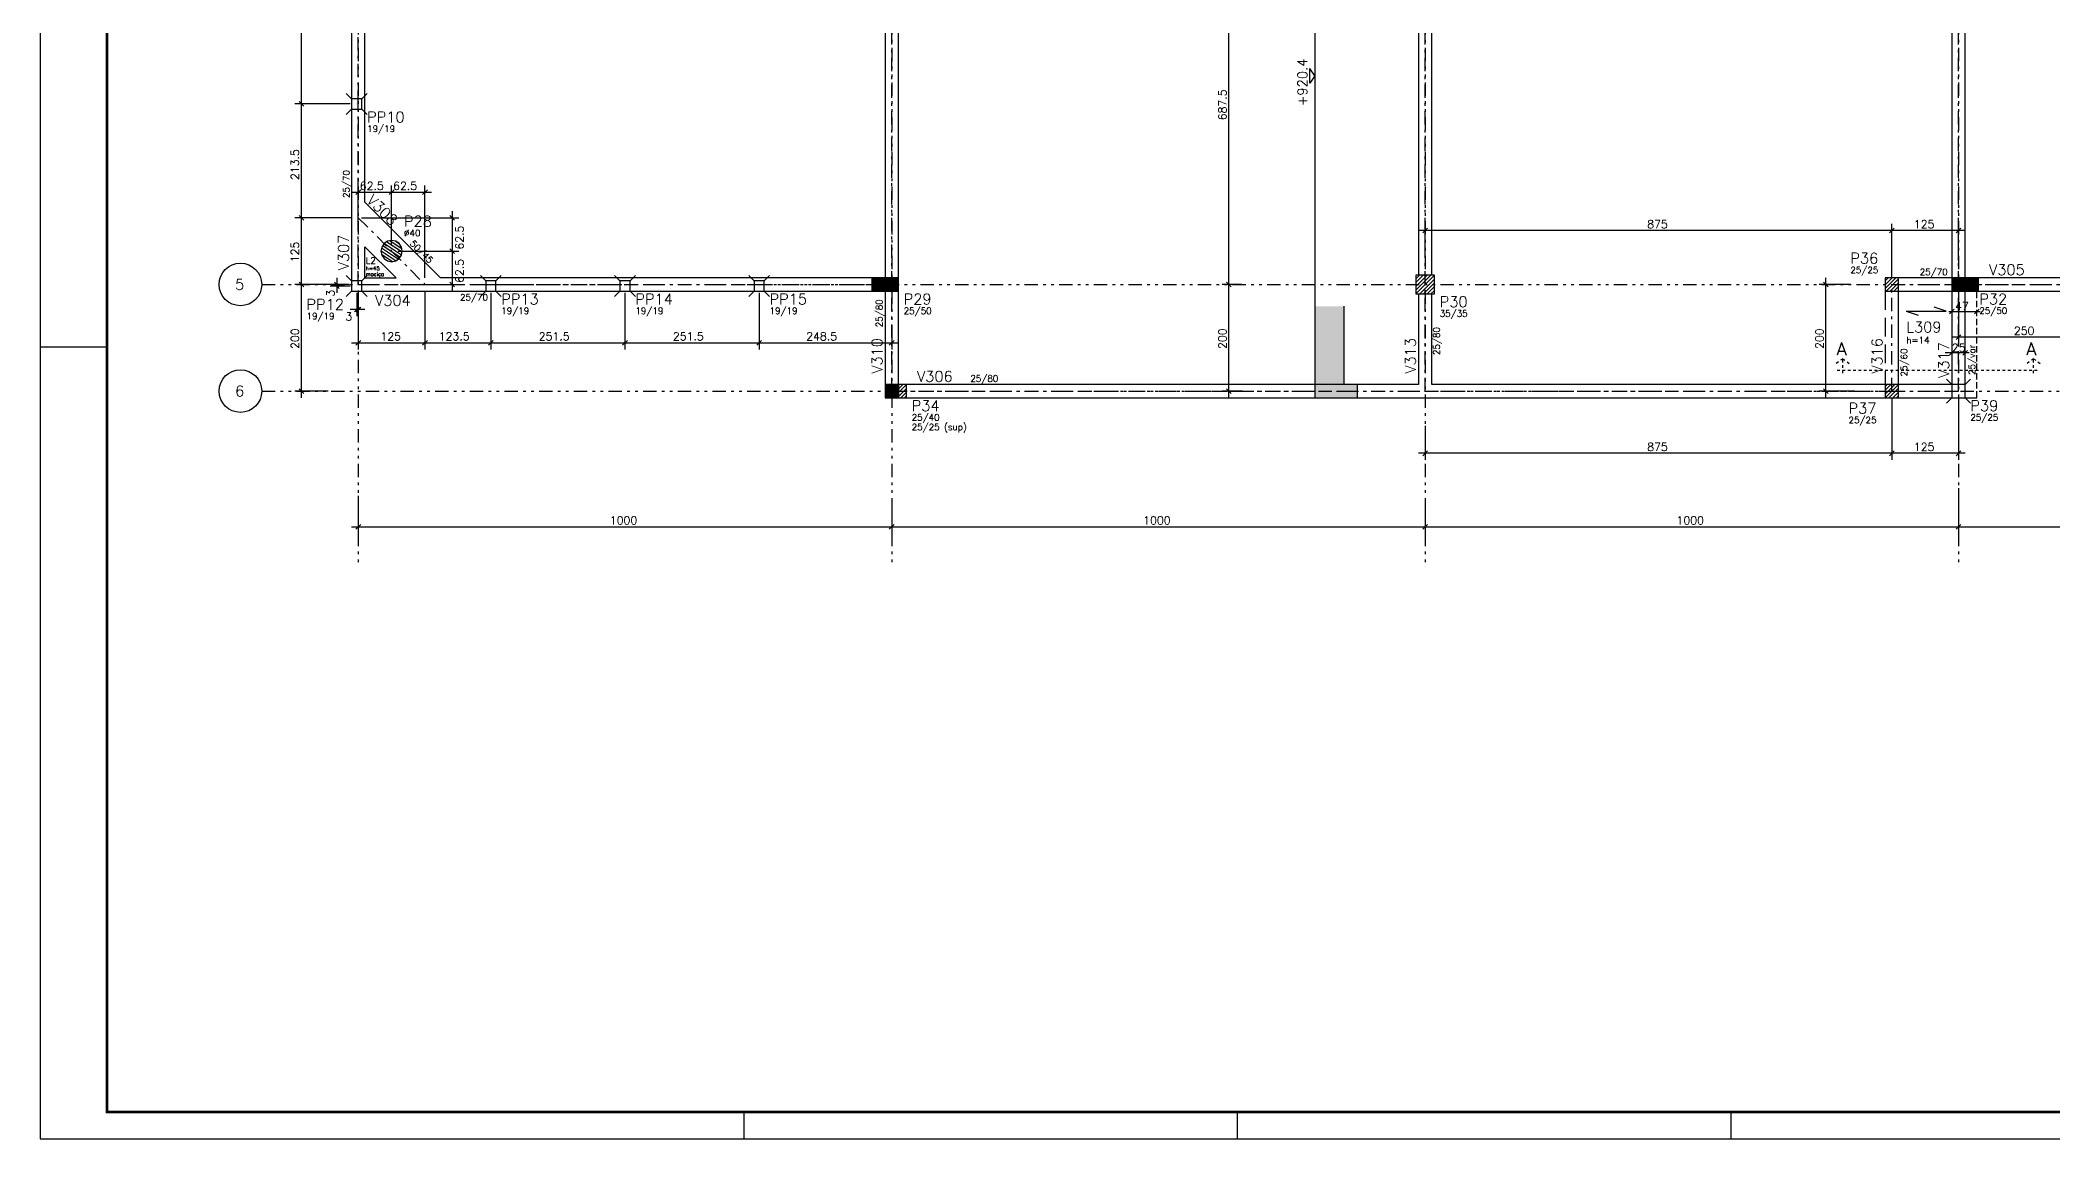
# Model space of a CAD drawing. Extents: x 125 to 244, y 1 to 85.
# Drawn here: x 125.2 to 200.6, y 1.4 to 42.6 of the extents above; entities that cross this region are included whole.
import ezdxf

# ---------------------------------------------------------------- set-up
doc = ezdxf.new("R2010")
doc.units = 0
doc.header["$MEASUREMENT"] = 0
for name, pattern in [('ESTILO_TQS_0001', [1, 0.7, -0.3]), ('ESTILO_TQS_0003', [0.91, 0.5, -0.2, 0.01, -0.2]), ('ESTILO_TQS_0004', [1.12, 0.5, -0.2, 0.01, -0.2, 0.01, -0.2]), ('ESTILO_TQS_0005', [0.4, 0.3, -0.1])]:
    doc.linetypes.add(name, pattern=pattern)
doc.layers.get('0').update_dxf_attribs({"linetype": 'CONTINUOUS'})
for name, color, linetype in [('1', 1, 'CONTINUOUS'), ('2', 2, 'CONTINUOUS'), ('3', 3, 'CONTINUOUS'), ('4', 4, 'CONTINUOUS'), ('6', 6, 'CONTINUOUS'), ('7', 7, 'CONTINUOUS'), ('9', 9, 'CONTINUOUS'), ('ARQ-FOLHA', 7, 'CONTINUOUS')]:
    doc.layers.add(name, color=color, linetype=linetype)
doc.styles.get("Standard").update_dxf_attribs({"font": 'ROMANS.SHX'})

# ---------------------------------------------------------------- blocks, each defined once
blk = doc.blocks.new('fla0')
at = {"layer": 'ARQ-FOLHA'}
for p, q in [((4982.29, 1431.998), (4982.29, 1347.898)), ((4982.29, 1377.598), (4984.79, 1377.598)), ((5008.69, 1347.898), (5008.69, 1348.898)), ((5027.19, 1347.898), (5027.19, 1348.898)), ((5045.69, 1347.898), (5045.69, 1348.898))]:
    blk.add_line(p, q, dxfattribs=at)
at = {"layer": 'ARQ-FOLHA', "const_width": 0.1}
blk.add_lwpolyline([(5100.19, 1430.998), (4984.79, 1430.998), (4984.79, 1348.898), (5100.19, 1348.898), (5100.19, 1430.998)], dxfattribs=at)
at = {"layer": 'ARQ-FOLHA'}
blk.add_lwpolyline([(4982.29, 1347.898), (5101.19, 1347.898)], dxfattribs=at)

msp = doc.modelspace()

# ---------------------------------------------------------------- hatches: boundary and pattern name
at = {"layer": '1', "linetype": 'Continuous'}
h = msp.add_hatch(color=256, dxfattribs=at)
h.dxf.hatch_style = 1
h.paths.add_polyline_path([(156.83591, 33.66673), (156.33591, 33.66673), (156.33591, 33.41673), (156.83591, 33.41673)])
h.paths.add_polyline_path([(156.83591, 33.41673), (156.33591, 33.41673), (156.33591, 33.16673), (156.83591, 33.16673)])
h = msp.add_hatch(color=256, dxfattribs=at)
h.dxf.hatch_style = 1
h.paths.add_polyline_path([(197.83591, 33.66673), (197.33591, 33.66673), (197.33591, 33.41673), (197.83591, 33.41673)])
h.paths.add_polyline_path([(197.83591, 33.41673), (197.33591, 33.41673), (197.33591, 33.16673), (197.83591, 33.16673)])

# ---------------------------------------------------------------- linework, layer by layer
for p, q in [((134.95135, 39.93673), (134.95135, 47.41673)), ((169.72986, 33.16673), (169.72986, 47.41673)), ((136.77591, 40.18673), (134.70135, 40.18673)), ((136.77591, 40.18673), (134.70135, 40.18673)), ((135.03974, 40.09834), (134.86297, 40.27512)), ((135.03974, 40.09834), (134.86297, 40.27512)), ((134.95135, 35.66673), (134.95135, 40.43673)), ((136.83591, 40.37673), (136.63591, 40.57673)), ((136.83591, 39.99673), (136.63591, 39.79673)), ((137.21591, 40.37673), (137.41591, 40.57673)), ((137.21591, 39.99673), (137.41591, 39.79673)), ((137.08591, 36.16673), (137.08591, 37.12467)), ((138.33591, 34.91673), (138.33591, 37.12467)), ((138.33591, 34.91673), (138.33591, 37.12467)), ((139.58591, 33.66673), (139.58591, 37.12467)), ((136.83591, 36.87467), (138.58591, 36.87467)), ((136.99752, 36.78629), (137.1743, 36.96306)), ((138.08591, 36.87467), (139.83591, 36.87467)), ((138.24752, 36.78629), (138.4243, 36.96306)), ((138.24752, 36.78629), (138.4243, 36.96306)), ((139.49752, 36.78629), (139.6743, 36.96306)), ((136.83591, 35.91673), (134.70135, 35.91673)), ((136.14775, 35.91673), (134.70135, 35.91673)), ((135.03974, 35.82834), (134.86297, 36.00512)), ((135.03974, 35.82834), (134.86297, 36.00512)), ((134.95135, 33.16673), (134.95135, 36.16673)), ((137.20911, 35.91673), (140.85397, 35.91673)), ((140.51558, 36.00512), (140.69235, 35.82834)), ((140.60397, 36.16673), (140.60397, 34.41673)), ((177.1743, 35.52394), (176.99752, 35.34717)), ((177.08591, 34.90102), (177.08591, 35.68556)), ((194.6743, 35.52394), (194.49752, 35.34717)), ((194.6743, 35.52394), (194.49752, 35.34717)), ((194.58591, 33.66673), (194.58591, 35.68556)), ((194.58591, 33.66673), (194.58591, 35.68556)), ((197.1743, 35.52394), (196.99752, 35.34717)), ((197.08591, 34.31694), (197.08591, 35.68556)), ((137.95982, 34.78693), (138.59088, 34.36526)), ((138.00471, 34.8772), (138.65711, 34.44128)), ((138.06473, 34.95737), (138.7082, 34.52741)), ((138.15473, 35.0175), (138.72932, 34.63357)), ((138.27822, 35.05526), (138.71694, 34.76211)), ((138.48559, 35.03696), (138.62068, 34.9467)), ((140.51558, 34.75512), (140.69235, 34.57834)), ((140.51558, 34.75512), (140.69235, 34.57834)), ((140.60397, 34.91673), (140.60397, 33.16673)), ((194.83591, 35.43556), (176.83591, 35.43556)), ((197.33591, 35.43556), (194.33591, 35.43556)), ((137.9387, 34.68077), (138.50088, 34.30513)), ((137.95986, 34.54636), (138.36862, 34.27324)), ((138.58591, 34.66673), (140.85397, 34.66673)), ((138.58591, 34.66673), (140.85397, 34.66673)), ((135.57723, 33.41673), (134.70135, 33.41673)), ((136.34296, 33.41673), (134.70135, 33.41673)), ((135.03974, 33.32834), (134.86297, 33.50512)), ((135.03974, 33.32834), (134.86297, 33.50512)), ((134.95135, 29.16673), (134.95135, 33.66673)), ((136.74803, 33.41673), (136.03217, 33.41673)), ((136.77591, 33.35673), (136.03217, 33.35673)), ((136.19378, 33.50512), (136.37056, 33.32834)), ((136.19378, 33.44512), (136.37056, 33.26834)), ((136.28217, 33.66673), (136.28217, 33.10673)), ((136.83591, 33.54673), (136.63591, 33.74673)), ((137.21591, 33.54673), (137.41591, 33.74673)), ((140.0496, 33.41673), (140.85397, 33.41673)), ((140.51558, 33.50512), (140.69235, 33.32834)), ((141.86591, 33.54673), (141.66591, 33.74673)), ((142.24591, 33.54673), (142.44591, 33.74673)), ((146.89591, 33.54673), (146.69591, 33.74673)), ((147.27591, 33.54673), (147.47591, 33.74673)), ((151.92591, 33.54673), (151.72591, 33.74673)), ((152.30591, 33.54673), (152.50591, 33.74673)), ((170.21879, 33.41673), (169.47986, 33.41673)), ((170.21879, 33.41673), (169.47986, 33.41673)), ((169.81825, 33.32834), (169.64147, 33.50512)), ((169.81825, 33.32834), (169.64147, 33.50512)), ((169.72986, 29.16673), (169.72986, 33.66673)), ((176.73591, 33.20075), (177.3019, 33.76673)), ((176.73591, 33.34217), (177.16047, 33.76673)), ((176.73591, 33.48359), (177.01905, 33.76673)), ((176.73591, 33.62501), (176.87763, 33.76673)), ((176.74332, 33.06673), (177.43591, 33.75933)), ((176.88474, 33.06673), (177.43591, 33.61791)), ((177.02616, 33.06673), (177.43591, 33.47649)), ((177.16758, 33.06673), (177.43591, 33.33506)), ((193.03768, 33.41673), (191.86795, 33.41673)), ((192.20634, 33.32834), (192.02957, 33.50512)), ((192.11795, 29.16673), (192.11795, 33.66673)), ((194.33591, 33.2645), (194.73814, 33.66673)), ((194.33591, 33.40592), (194.59672, 33.66673)), ((194.33591, 33.54734), (194.4553, 33.66673)), ((194.37957, 33.16673), (194.83591, 33.62308)), ((194.52099, 33.16673), (194.83591, 33.48166)), ((194.66241, 33.16673), (194.83591, 33.34024)), ((136.83591, 33.16673), (136.63591, 32.96673)), ((137.33591, 32.48098), (136.77591, 32.48098)), ((137.1143, 32.56937), (136.93752, 32.39259)), ((137.1743, 32.56937), (136.99752, 32.39259)), ((137.02591, 33.10673), (137.02591, 32.23098)), ((137.08591, 33.16673), (137.08591, 32.23098)), ((137.08591, 33.16673), (137.08591, 30.97942)), ((137.21591, 33.16673), (137.41591, 32.96673)), ((139.58591, 33.16673), (139.58591, 30.97942)), ((139.58591, 33.16673), (139.58591, 30.97942)), ((141.86591, 33.16673), (141.66591, 32.96673)), ((142.05591, 33.10673), (142.05591, 30.97942)), ((142.05591, 33.10673), (142.05591, 30.97942)), ((142.24591, 33.16673), (142.44591, 32.96673)), ((146.89591, 33.16673), (146.69591, 32.96673)), ((147.08591, 33.10673), (147.08591, 30.97942)), ((147.08591, 33.10673), (147.08591, 30.97942)), ((147.27591, 33.16673), (147.47591, 32.96673)), ((151.92591, 33.16673), (151.72591, 32.96673)), ((152.11591, 33.10673), (152.11591, 30.97942)), ((152.11591, 33.10673), (152.11591, 30.97942)), ((152.30591, 33.16673), (152.50591, 32.96673)), ((177.309, 33.06673), (177.43591, 33.19364)), ((194.80383, 33.16673), (194.83591, 33.19882)), ((196.9243, 32.48574), (196.74753, 32.30897)), ((197.8643, 32.48574), (197.68753, 32.30897)), ((196.73089, 32.39735), (197.89626, 32.39735)), ((197.08591, 32.41445), (197.08591, 31.18665)), ((136.83591, 31.22942), (139.83591, 31.22942)), ((136.99752, 31.14103), (137.1743, 31.31781)), ((139.33591, 31.22942), (142.30591, 31.22942)), ((139.49752, 31.14103), (139.6743, 31.31781)), ((139.49752, 31.14103), (139.6743, 31.31781)), ((141.80591, 31.22942), (147.33591, 31.22942)), ((141.96752, 31.14103), (142.1443, 31.31781)), ((141.96752, 31.14103), (142.1443, 31.31781)), ((146.83591, 31.22942), (152.36591, 31.22942)), ((146.99752, 31.14103), (147.1743, 31.31781)), ((146.99752, 31.14103), (147.1743, 31.31781)), ((151.86591, 31.22942), (157.33591, 31.22942)), ((152.02752, 31.14103), (152.2043, 31.31781)), ((152.02752, 31.14103), (152.2043, 31.31781)), ((156.99752, 31.14103), (157.1743, 31.31781)), ((157.08591, 31.65031), (157.08591, 30.97942)), ((202.33591, 31.43665), (196.83591, 31.43665)), ((197.1743, 31.52504), (196.99752, 31.34826)), ((197.49036, 30.84619), (196.58591, 30.84619)), ((196.9243, 30.93458), (196.74753, 30.7578)), ((197.4243, 30.93458), (197.24752, 30.7578)), ((135.03974, 29.32834), (134.86297, 29.50512)), ((157.33591, 29.49852), (157.50413, 29.66673)), ((157.33591, 29.63994), (157.3627, 29.66673)), ((157.33591, 29.3571), (157.63591, 29.6571)), ((157.33591, 29.21568), (157.63591, 29.51568)), ((169.81825, 29.32834), (169.64147, 29.50512)), ((192.20634, 29.32834), (192.02957, 29.50512)), ((194.33591, 29.3047), (194.69794, 29.66673)), ((194.33591, 29.44613), (194.55652, 29.66673)), ((194.33591, 29.58755), (194.4151, 29.66673)), ((194.33936, 29.16673), (194.83591, 29.66328)), ((194.48079, 29.16673), (194.83591, 29.52186)), ((196.83591, 29.66673), (196.63591, 29.86673)), ((197.33591, 29.66673), (197.53591, 29.86673)), ((135.95308, 29.41673), (134.70135, 29.41673)), ((157.42839, 29.16673), (157.63591, 29.37426)), ((157.56981, 29.16673), (157.63591, 29.23284)), ((170.24667, 29.41673), (169.47986, 29.41673)), ((193.19109, 29.41673), (191.86795, 29.41673)), ((194.58591, 29.16673), (194.58591, 26.83116)), ((194.58591, 29.16673), (194.58591, 26.83116)), ((194.62221, 29.16673), (194.83591, 29.38044)), ((194.76363, 29.16673), (194.83591, 29.23902)), ((196.83591, 29.16673), (196.63591, 28.96673)), ((197.08591, 29.16673), (197.08591, 26.83116)), ((197.33591, 29.16673), (197.53591, 28.96673)), ((177.08591, 28.10841), (177.08591, 26.83116)), ((177.1743, 27.16955), (176.99752, 26.99277)), ((194.6743, 27.16955), (194.49752, 26.99277)), ((194.6743, 27.16955), (194.49752, 26.99277)), ((197.1743, 27.16955), (196.99752, 26.99277)), ((194.83591, 27.08116), (176.83591, 27.08116)), ((197.33591, 27.08116), (194.33591, 27.08116)), ((197.08591, 25.77416), (197.08591, 24.07441)), ((197.08591, 25.77416), (197.08591, 24.07441)), ((137.08591, 25.48949), (137.08591, 24.07441)), ((157.08591, 25.37156), (157.08591, 24.07441)), ((157.08591, 25.37156), (157.08591, 24.07441)), ((177.08591, 24.99108), (177.08591, 24.07441)), ((177.08591, 24.99108), (177.08591, 24.07441)), ((136.83591, 24.32441), (157.33591, 24.32441)), ((136.99752, 24.23603), (137.1743, 24.4128)), ((156.83591, 24.32441), (177.33591, 24.32441)), ((156.99752, 24.23603), (157.1743, 24.4128)), ((156.99752, 24.23603), (157.1743, 24.4128)), ((176.83591, 24.32441), (197.33591, 24.32441)), ((176.99752, 24.23603), (177.1743, 24.4128)), ((176.99752, 24.23603), (177.1743, 24.4128)), ((196.83591, 24.32441), (217.33591, 24.32441)), ((196.99752, 24.23603), (197.1743, 24.4128)), ((196.99752, 24.23603), (197.1743, 24.4128))]:
    msp.add_line(p, q, dxfattribs=at)
at = {"layer": '1', "color": 4, "linetype": 'ESTILO_TQS_0005', "ltscale": 0.3}
for p, q in [((192.74698, 30.62734), (192.43156, 30.40314)), ((192.53907, 30.20422), (200.03696, 30.20422)), ((192.74698, 30.08706), (192.74698, 30.62734)), ((192.74698, 30.62734), (193.0624, 30.40314)), ((199.90443, 30.62734), (199.589, 30.40314)), ((199.90443, 30.08706), (199.90443, 30.62734)), ((199.90443, 30.62734), (200.21985, 30.40314))]:
    msp.add_line(p, q, dxfattribs=at)
at = {"layer": '1', "linetype": 'Continuous'}
for points in [[(157.33591, 33.16673), (157.33591, 33.66673), (156.83591, 33.66673), (156.83591, 33.16673), (157.33591, 33.16673)], [(197.33591, 33.16673), (197.33591, 33.66673), (196.83591, 33.66673), (196.83591, 33.16673), (197.33591, 33.16673)], [(157.33591, 29.16673), (157.33591, 29.66673), (156.83591, 29.66673), (156.83591, 29.16673), (157.33591, 29.16673)]]:
    msp.add_lwpolyline(points, dxfattribs=at)
for points in [[(157.33591, 33.16673), (157.33591, 33.66673), (156.83591, 33.66673)], [(157.33591, 33.16673), (156.83591, 33.66673), (156.83591, 33.16673)], [(197.33591, 33.16673), (197.33591, 33.66673), (196.83591, 33.66673)], [(197.33591, 33.16673), (196.83591, 33.66673), (196.83591, 33.16673)], [(157.33591, 33.16673), (156.83591, 33.16673), (157.33591, 33.16673)], [(197.33591, 33.16673), (196.83591, 33.16673), (197.33591, 33.16673)], [(157.33591, 29.16673), (157.33591, 29.66673), (156.83591, 29.66673)], [(157.33591, 29.16673), (156.83591, 29.66673), (156.83591, 29.16673)], [(157.33591, 29.16673), (156.83591, 29.16673), (157.33591, 29.16673)]]:
    msp.add_solid(points, dxfattribs=at)
at = {"layer": '2', "linetype": 'ESTILO_TQS_0003'}
for p, q in [((137.08591, 40.18673), (137.08591, 47.01673)), ((157.08591, 33.41673), (157.08591, 47.16673)), ((177.08591, 33.41673), (177.08591, 47.16673)), ((197.08591, 33.41673), (197.08591, 47.16673)), ((137.08591, 35.91673), (137.08591, 40.18673)), ((137.08591, 33.41673), (137.08591, 35.91673)), ((137.08591, 35.91673), (138.33591, 34.66673)), ((138.33591, 34.66673), (139.58591, 33.41673)), ((137.08591, 33.41673), (139.58591, 33.41673)), ((139.58591, 33.41673), (142.05591, 33.41673)), ((142.05591, 33.41673), (147.08591, 33.41673)), ((147.08591, 33.41673), (152.11591, 33.41673)), ((152.11591, 33.41673), (157.08591, 33.41673)), ((157.08591, 29.41673), (157.08591, 33.41673)), ((177.08591, 29.41673), (177.08591, 33.41673)), ((194.58591, 33.41673), (197.08591, 33.41673)), ((194.58591, 29.41673), (194.58591, 33.41673)), ((197.08591, 33.41673), (202.08591, 33.41673)), ((197.08591, 29.41673), (197.08591, 33.41673)), ((157.08591, 29.41673), (177.08591, 29.41673)), ((177.08591, 29.41673), (194.58591, 29.41673)), ((194.58591, 29.41673), (197.08591, 29.41673))]:
    msp.add_line(p, q, dxfattribs=at)
at = {"layer": '2', "linetype": 'Continuous'}
for p, q in [((137.02591, 40.18673), (137.02591, 40.18673)), ((138.33591, 34.66673), (138.33591, 34.66673)), ((137.02591, 33.35673), (137.02591, 33.35673)), ((142.05591, 33.35673), (142.05591, 33.35673)), ((147.08591, 33.35673), (147.08591, 33.35673)), ((152.11591, 33.35673), (152.11591, 33.35673)), ((156.58591, 33.41673), (156.58591, 33.41673)), ((156.83591, 33.41673), (156.83591, 33.41673)), ((157.08591, 33.41673), (157.08591, 33.41673)), ((177.08591, 33.41673), (177.08591, 33.41673)), ((194.58591, 33.41673), (194.58591, 33.41673)), ((197.08591, 33.41673), (197.08591, 33.41673)), ((197.08591, 33.41673), (197.08591, 33.41673)), ((197.33591, 33.41673), (197.33591, 33.41673)), ((197.58591, 33.41673), (197.58591, 33.41673)), ((157.08591, 29.41673), (157.08591, 29.41673)), ((157.23591, 29.41673), (157.23591, 29.41673)), ((157.48591, 29.41673), (157.48591, 29.41673)), ((194.58591, 29.41673), (194.58591, 29.41673)), ((197.08591, 29.41673), (197.08591, 29.41673))]:
    msp.add_line(p, q, dxfattribs=at)
at = {"layer": '3', "linetype": 'Continuous'}
for p, q in [((172.76121, 40.96766), (172.76121, 41.5108)), ((172.94838, 41.23923), (172.76121, 41.5108)), ((172.94838, 41.23923), (172.76121, 40.96766)), ((137.02591, 40.18673), (137.02591, 40.18673)), ((137.02591, 40.18673), (137.02591, 40.18673)), ((136.39775, 35.91673), (136.39775, 35.91673)), ((137.08591, 35.91673), (137.08591, 35.91673)), ((137.08591, 35.91673), (137.08591, 35.91673)), ((138.33591, 34.66673), (138.33591, 34.66673)), ((138.33591, 34.66673), (138.33591, 34.66673)), ((177.08591, 34.65102), (177.08591, 34.65102)), ((197.08591, 34.06694), (197.08591, 34.06694)), ((135.82723, 33.41673), (135.82723, 33.41673)), ((136.59296, 33.41673), (136.59296, 33.41673)), ((136.99803, 33.41673), (136.99803, 33.41673)), ((137.02591, 33.35673), (137.02591, 33.35673)), ((137.02591, 33.35673), (137.02591, 33.35673)), ((137.08591, 33.41673), (137.08591, 33.41673)), ((137.08591, 33.41673), (137.08591, 33.41673)), ((137.33591, 33.66673), (138.50153, 33.66673)), ((139.58591, 33.41673), (139.58591, 33.41673)), ((139.58591, 33.41673), (139.58591, 33.41673)), ((139.58591, 33.41673), (139.58591, 33.41673)), ((142.05591, 33.35673), (142.05591, 33.35673)), ((142.05591, 33.35673), (142.05591, 33.35673)), ((147.08591, 33.35673), (147.08591, 33.35673)), ((147.08591, 33.35673), (147.08591, 33.35673)), ((152.11591, 33.35673), (152.11591, 33.35673)), ((152.11591, 33.35673), (152.11591, 33.35673)), ((170.46879, 33.41673), (170.46879, 33.41673)), ((170.46879, 33.41673), (170.46879, 33.41673)), ((193.28768, 33.41673), (193.28768, 33.41673)), ((194.58591, 33.41673), (194.58591, 33.41673)), ((194.58591, 33.41673), (194.58591, 33.41673)), ((197.08591, 33.41673), (197.08591, 33.41673)), ((197.08591, 33.41673), (197.08591, 33.41673)), ((196.63148, 32.41464), (196.18148, 32.56464)), ((197.08591, 32.66445), (197.08591, 32.66445)), ((157.08591, 31.90031), (157.08591, 31.90031)), ((195.13148, 32.41464), (196.63148, 32.41464)), ((195.13148, 32.41464), (195.58148, 32.26464)), ((136.20308, 29.41673), (136.20308, 29.41673)), ((170.49667, 29.41673), (170.49667, 29.41673)), ((193.44109, 29.41673), (193.44109, 29.41673)), ((194.58591, 29.41673), (194.58591, 29.41673)), ((194.58591, 29.41673), (194.58591, 29.41673)), ((197.08591, 29.41673), (197.08591, 29.41673)), ((197.33591, 29.16673), (197.77591, 29.16673)), ((177.08591, 28.35841), (177.08591, 28.35841)), ((137.08591, 25.73949), (137.08591, 25.73949)), ((197.08591, 26.02416), (197.08591, 26.02416)), ((197.08591, 26.02416), (197.08591, 26.02416)), ((157.08591, 25.62156), (157.08591, 25.62156)), ((157.08591, 25.62156), (157.08591, 25.62156)), ((177.08591, 25.24108), (177.08591, 25.24108)), ((177.08591, 25.24108), (177.08591, 25.24108))]:
    msp.add_line(p, q, dxfattribs=at)
at = {"layer": '3', "linetype": 'ESTILO_TQS_0005', "ltscale": 0.8}
msp.add_line((197.77591, 29.16673), (197.77591, 33.16673), dxfattribs=at)
at = {"layer": '3', "linetype": 'Continuous'}
for points in [[(156.83591, 46.81673), (156.83591, 33.66673)], [(157.33591, 33.66673), (157.33591, 46.81673)], [(176.83591, 46.81673), (176.83591, 33.76673)], [(177.33591, 33.76673), (177.33591, 46.81673)], [(196.83591, 46.81673), (196.83591, 33.66673)], [(197.33591, 33.66673), (197.33591, 46.81673)], [(136.83591, 46.61673), (136.83591, 40.37673)], [(137.33591, 40.18673), (137.33591, 46.61673)], [(136.83591, 39.99673), (136.83591, 35.91673)], [(137.33591, 36.50112), (137.33591, 40.18673)], [(140.1703, 33.66673), (137.33591, 36.50112)], [(136.83591, 35.91673), (136.83591, 33.54673)], [(137.33591, 33.66673), (137.33591, 34.83235)], [(137.33591, 34.83235), (138.50153, 33.66673)], [(142.05591, 33.66673), (140.1703, 33.66673)], [(147.08591, 33.66673), (142.05591, 33.66673)], [(152.11591, 33.66673), (147.08591, 33.66673)], [(156.33591, 33.66673), (152.11591, 33.66673)], [(196.83591, 33.66673), (194.83591, 33.66673)], [(202.08591, 33.66673), (197.83591, 33.66673)], [(137.21591, 33.16673), (139.58591, 33.16673)], [(139.58591, 33.16673), (141.86591, 33.16673)], [(142.24591, 33.16673), (146.89591, 33.16673)], [(147.27591, 33.16673), (151.92591, 33.16673)], [(152.30591, 33.16673), (156.33591, 33.16673)], [(156.83591, 33.16673), (156.83591, 29.66673)], [(157.33591, 29.66673), (157.33591, 33.16673)], [(176.83591, 33.06673), (176.83591, 29.66673)], [(177.33591, 29.66673), (177.33591, 33.06673)], [(194.83591, 33.16673), (196.83591, 33.16673)], [(194.83591, 29.66673), (194.83591, 33.16673)], [(196.83591, 33.16673), (196.83591, 29.66673)], [(197.33591, 29.66673), (197.33591, 33.16673)], [(197.33591, 29.66673), (197.33591, 33.16673)], [(197.83591, 33.16673), (201.89591, 33.16673)], [(176.83591, 29.66673), (157.63591, 29.66673)], [(194.33591, 29.66673), (177.33591, 29.66673)], [(196.83591, 29.66673), (194.83591, 29.66673)], [(157.63591, 29.16673), (177.08591, 29.16673)], [(177.08591, 29.16673), (194.33591, 29.16673)], [(194.83591, 29.16673), (196.83591, 29.16673)]]:
    msp.add_lwpolyline(points, dxfattribs=at)
at = {"layer": '3', "linetype": 'ESTILO_TQS_0001'}
msp.add_lwpolyline([(194.33591, 33.16673), (194.33591, 29.66673)], dxfattribs=at)
at = {"layer": '4', "linetype": 'ESTILO_TQS_0004'}
for p, q in [((137.08591, 77.39305), (137.08591, 22.83334)), ((157.08591, 77.39305), (157.08591, 22.83334)), ((177.08591, 77.39305), (177.08591, 22.83334)), ((197.08591, 77.39305), (197.08591, 22.83334)), ((133.46449, 33.41673), (222.7675, 33.41673)), ((133.46449, 29.41673), (222.7675, 29.41673))]:
    msp.add_line(p, q, dxfattribs=at)
at = {"layer": '4', "linetype": 'Continuous'}
for p, q in [((172.94838, 72.76673), (172.94838, 30.66673)), ((172.94838, 32.59526), (172.94838, 29.16673)), ((174.04838, 29.66673), (174.04838, 32.59526)), ((174.54838, 29.66673), (174.04838, 29.66673)), ((174.54838, 29.16673), (174.54838, 29.66673)), ((172.94838, 29.16673), (174.54838, 29.16673))]:
    msp.add_line(p, q, dxfattribs=at)
for centre in [(132.66449, 33.41673), (132.66449, 29.41673)]:
    msp.add_circle(centre, 0.8, dxfattribs=at)
at = {"layer": '6', "linetype": 'Continuous'}
for points in [[(137.21591, 39.99673), (137.21591, 40.37673), (136.83591, 40.37673), (136.83591, 39.99673), (137.21591, 39.99673)], [(138.73591, 34.66673), (138.70546, 34.81981), (138.61876, 34.94958), (138.48899, 35.03628), (138.33591, 35.06673), (138.18284, 35.03628), (138.05307, 34.94958), (137.96636, 34.81981), (137.93591, 34.66673), (137.96636, 34.51366), (138.05307, 34.38389), (138.18284, 34.29718), (138.33591, 34.26673), (138.48899, 34.29718), (138.61876, 34.38389), (138.70546, 34.51366), (138.73591, 34.66673)], [(137.21591, 33.16673), (137.21591, 33.54673), (136.83591, 33.54673), (136.83591, 33.16673), (137.21591, 33.16673)], [(142.24591, 33.16673), (142.24591, 33.54673), (141.86591, 33.54673), (141.86591, 33.16673), (142.24591, 33.16673)], [(147.27591, 33.16673), (147.27591, 33.54673), (146.89591, 33.54673), (146.89591, 33.16673), (147.27591, 33.16673)], [(152.30591, 33.16673), (152.30591, 33.54673), (151.92591, 33.54673), (151.92591, 33.16673), (152.30591, 33.16673)], [(156.83591, 33.66673), (156.33591, 33.66673), (156.33591, 33.16673), (156.83591, 33.16673), (156.83591, 33.66673)], [(176.73591, 33.06673), (177.43591, 33.06673), (177.43591, 33.76673), (176.73591, 33.76673), (176.73591, 33.06673)], [(194.33591, 33.16673), (194.83591, 33.16673), (194.83591, 33.66673), (194.33591, 33.66673), (194.33591, 33.16673)], [(196.83591, 33.16673), (197.33591, 33.16673), (197.33591, 33.66673), (196.83591, 33.66673), (196.83591, 33.16673)], [(197.83591, 33.66673), (197.33591, 33.66673), (197.33591, 33.16673), (197.83591, 33.16673), (197.83591, 33.66673)], [(157.63591, 29.66673), (157.33591, 29.66673), (157.33591, 29.16673), (157.63591, 29.16673), (157.63591, 29.66673)], [(194.33591, 29.16673), (194.83591, 29.16673), (194.83591, 29.66673), (194.33591, 29.66673), (194.33591, 29.16673)], [(196.83591, 29.16673), (197.33591, 29.16673), (197.33591, 29.66673), (196.83591, 29.66673), (196.83591, 29.16673)]]:
    msp.add_lwpolyline(points, dxfattribs=at)
at = {"layer": '9', "linetype": 'Continuous'}
for points in [[(172.94838, 29.16673), (174.04838, 29.66673), (174.04838, 32.59526)], [(172.94838, 29.16673), (174.04838, 32.59526), (172.94838, 32.59526)], [(172.94838, 29.16673), (172.94838, 32.59526), (172.94838, 29.16673)], [(172.94838, 29.16673), (174.54838, 29.16673), (174.54838, 29.66673)], [(172.94838, 29.16673), (174.54838, 29.66673), (174.04838, 29.66673)]]:
    msp.add_solid(points, dxfattribs=at)

# ---------------------------------------------------------------- block references
msp.add_blockref('fla0', (-4857.1303, -1346.52785))

# ---------------------------------------------------------------- texts
at = {"layer": '3', "linetype": 'Continuous'}
for s, p in [('687.5', (169.63986, 39.57173)), ('213.5', (134.86135, 37.33173)), ('62.5', (141.03403, 34.72173)), ('125', (134.86135, 34.24673)), ('62.5', (141.03403, 33.47173)), ('3', (136.19217, 32.95673)), ('200', (134.86135, 30.99673)), ('200', (169.63986, 30.99673)), ('200', (192.02795, 30.99673))]:
    msp.add_text(s, height=0.3, rotation=90, dxfattribs=at).set_placement(p)
for s, height, p in [('62.5', 0.3, (137.14091, 36.96467)), ('62.5', 0.3, (138.39091, 36.96467)), ('875', 0.3, (185.41591, 35.52556)), ('125', 0.3, (195.41591, 35.52556)), ('L2', 0.24, (137.36206, 34.19229)), ('47', 0.3, (196.95933, 32.4468)), ('3', 0.3, (136.60312, 32.06422)), ('L309', 0.4, (195.13148, 31.61464)), ('250', 0.3, (199.16591, 31.52665)), ('125', 0.3, (137.91591, 31.31942)), ('123.5', 0.3, (140.10091, 31.31942)), ('251.5', 0.3, (143.85091, 31.31942)), ('251.5', 0.3, (148.88091, 31.31942)), ('248.5', 0.3, (153.88091, 31.31942)), ('25', 0.3, (196.83835, 30.89246)), ('875', 0.3, (185.41591, 27.17116)), ('125', 0.3, (195.41591, 27.17116)), ('1000', 0.3, (146.51591, 24.41441)), ('1000', 0.3, (166.51591, 24.41441)), ('1000', 0.3, (186.51591, 24.41441))]:
    msp.add_text(s, height=height, dxfattribs=at).set_placement(p)
at = {"layer": '4', "linetype": 'Continuous'}
for s, p in [('5', (132.46449, 33.21673)), ('6', (132.46449, 29.21673))]:
    msp.add_text(s, height=0.4, dxfattribs=at).set_placement(p)
at = {"layer": '6', "linetype": 'Continuous'}
for s, p in [('PP10', (137.41591, 39.49673)), ('P28', (138.79842, 35.58615)), ('P36', (193.03411, 34.19672)), ('V305', (198.23591, 33.76673)), ('PP12', (135.14268, 32.46745)), ('V304', (137.71452, 32.6178)), ('PP13', (142.44591, 32.66673)), ('PP14', (147.47591, 32.66673)), ('PP15', (152.50591, 32.66673)), ('P29', (157.53591, 32.66673)), ('P30', (177.63591, 32.56673)), ('P32', (197.86982, 32.66912)), ('V306', (158.03591, 29.76673)), ('P34', (157.83591, 28.66673)), ('P37', (192.96568, 28.56936)), ('P39', (197.53591, 28.66673))]:
    msp.add_text(s, height=0.4, dxfattribs=at).set_placement(p)
for s, rotation, p in [('V308', 315, (137.37231, 36.53883)), ('V307', 90, (136.73591, 33.94673)), ('V310', 90, (156.73591, 30.06673)), ('V313', 90, (176.73591, 30.06673)), ('V316', 90, (194.23591, 30.06673)), ('V317', 90, (196.73591, 29.91187))]:
    msp.add_text(s, height=0.4, rotation=rotation, dxfattribs=at).set_placement(p)
at = {"layer": '7', "linetype": 'Continuous'}
for s, height, rotation, p in [('+920.4', 0.36, 90, (172.66683, 40.09864)), ('25/70', 0.24, 90, (136.75432, 36.658)), ('50/45', 0.24, 315, (138.99954, 34.9286)), ('25/80', 0.24, 90, (156.73591, 31.80931)), ('25/80', 0.24, 90, (177.63591, 30.76673)), ('25/60', 0.24, 90, (195.16496, 29.96428)), ('25/var', 0.24, 90, (197.71334, 30.02219))]:
    msp.add_text(s, height=height, rotation=rotation, dxfattribs=at).set_placement(p)
for s, height, p in [('19/19', 0.24, (137.41591, 39.13673)), ('%%c40', 0.24, (138.79842, 35.22615)), ('h=45', 0.144, (137.36206, 33.94749)), ('25/25', 0.24, (193.03411, 33.83672)), ('25/70', 0.24, (195.63591, 33.76673)), ('maciça', 0.144, (137.36206, 33.72874)), ('25/70', 0.24, (140.90034, 32.81276)), ('19/19', 0.24, (142.44591, 32.30673)), ('19/19', 0.24, (147.47591, 32.30673)), ('19/19', 0.24, (152.50591, 32.30673)), ('25/50', 0.24, (157.53591, 32.30673)), ('35/35', 0.24, (177.63591, 32.20673)), ('25/50', 0.24, (197.86982, 32.30912)), ('19/19', 0.24, (135.14268, 32.10745)), ('h=14', 0.24, (195.13148, 31.20664)), ('25/80', 0.24, (160.03591, 29.76673)), ('25/40', 0.24, (157.83591, 28.30673)), ('25/25 (sup)', 0.24, (157.83591, 27.94673)), ('25/25', 0.24, (192.96568, 28.20936)), ('25/25', 0.24, (197.53591, 28.30673))]:
    msp.add_text(s, height=height, dxfattribs=at).set_placement(p)
at = {"layer": '7', "color": 4, "linetype": 'Continuous'}
for p in [(192.52282, 30.75868), (199.63413, 30.75868)]:
    msp.add_text('A', height=0.48, dxfattribs=at).set_placement(p)

doc.saveas('drawing.dxf')
